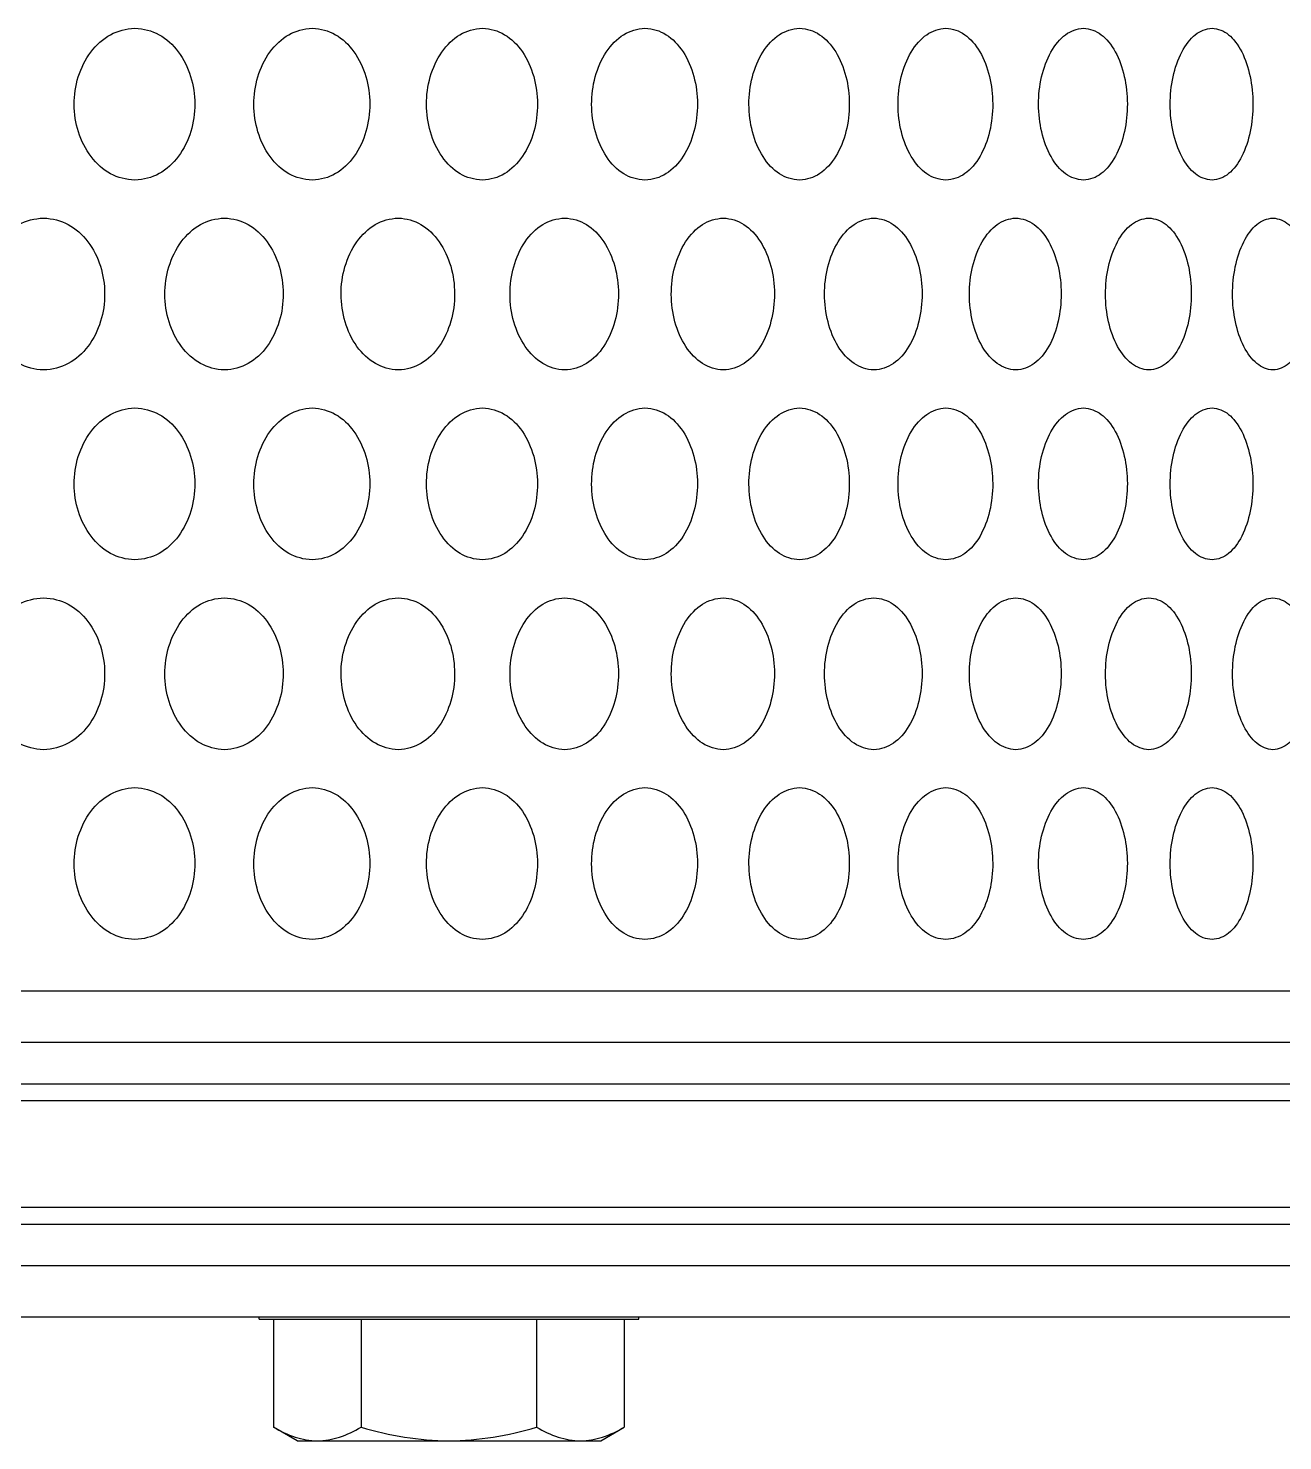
# Model space of a CAD drawing. Header units: millimetres. Extents: x 750 to 8479, y 2174 to 4333.
# Drawn here: x 1425.3 to 1491.3, y 2598.7 to 2673.1 of the extents above; entities that cross this region are included whole.
import ezdxf

# ---------------------------------------------------------------- set-up
doc = ezdxf.new("R2010")
doc.units = ezdxf.units.MM
doc.header["$LTSCALE"] = 153.67
doc.layers.add('00_BUW_DATUM', color=7, linetype='CONTINUOUS')
doc.layers.add('02___PRT_ALL_AXES', color=7, linetype='CONTINUOUS')

msp = doc.modelspace()

# ---------------------------------------------------------------- linework, layer by layer
at = {"layer": '00_BUW_DATUM', "color": 0, "linetype": 'Continuous'}
for p, q in [((1437.41221, 2605.06591), (1437.41221, 2605.17852)), ((1437.41221, 2605.06591), (1457.4122, 2605.06591)), ((1438.1746, 2605.06591), (1438.1746, 2599.38044)), ((1442.7934, 2605.06591), (1442.7934, 2599.38044)), ((1452.03101, 2605.06591), (1452.03101, 2599.38044)), ((1456.64981, 2605.06591), (1456.64981, 2599.38044)), ((1457.4122, 2605.06591), (1457.4122, 2605.17852)), ((1439.41221, 2598.66591), (1438.1746, 2599.38044)), ((1455.41221, 2598.66591), (1456.64981, 2599.38044)), ((1439.41221, 2598.66591), (1455.41221, 2598.66591))]:
    msp.add_line(p, q, dxfattribs=at)
for points, knots in [([(1438.1746, 2599.38044), (1438.53711, 2599.17115), (1439.27382, 2598.81353), (1440.08967, 2598.66591), (1440.484, 2598.66591)], [0, 0, 0, 0, 0.51492302, 1, 1, 1, 1]), ([(1440.484, 2598.66591), (1440.87833, 2598.66591), (1441.69417, 2598.81354), (1442.43088, 2599.17114), (1442.7934, 2599.38044)], [0, 0, 0, 0, 0.48506885, 1, 1, 1, 1]), ([(1442.7934, 2599.38044), (1443.54384, 2599.16381), (1445.06736, 2598.80231), (1446.63142, 2598.66591), (1447.41221, 2598.66591)], [0, 0, 0, 0, 0.50009581, 1, 1, 1, 1]), ([(1447.41221, 2598.66591), (1448.19297, 2598.66591), (1449.75704, 2598.80231), (1451.28055, 2599.16381), (1452.03101, 2599.38044)], [0, 0, 0, 0, 0.49989557, 1, 1, 1, 1]), ([(1452.03101, 2599.38044), (1452.39352, 2599.17115), (1453.13023, 2598.81353), (1453.94608, 2598.66591), (1454.34041, 2598.66591)], [0, 0, 0, 0, 0.51492302, 1, 1, 1, 1]), ([(1454.34041, 2598.66591), (1454.73473, 2598.66591), (1455.55058, 2598.81354), (1456.28729, 2599.17114), (1456.64981, 2599.38044)], [0, 0, 0, 0, 0.48506885, 1, 1, 1, 1])]:
    msp.add_open_spline(points, degree=3, knots=knots, dxfattribs=at)
at = {"layer": '02___PRT_ALL_AXES', "color": 0, "linetype": 'Continuous'}
for p, q in [((1529.25067, 2622.35331), (1023.94441, 2622.35331)), ((1538.06146, 2619.64215), (1015.07662, 2619.64215)), ((1012.91179, 2617.46591), (1537.89345, 2617.46591)), ((1012.81221, 2616.58197), (1538.8604, 2616.58197)), ((1537.68498, 2610.94985), (1012.81221, 2610.94985)), ((1012.91179, 2610.06591), (1538.31789, 2610.06591)), ((1015.07662, 2607.88967), (1538.06146, 2607.88967)), ((1529.25067, 2605.17852), (1023.94441, 2605.17852))]:
    msp.add_line(p, q, dxfattribs=at)
for points in [[(1430.87154, 2665.06591), (1430.40209, 2665.08775), (1429.5601, 2665.29974), (1428.49655, 2666.24269), (1427.82478, 2667.58256), (1427.60323, 2669.04925), (1427.81584, 2670.52312), (1428.48627, 2671.87762), (1429.55535, 2672.83075), (1430.4002, 2673.04428), (1430.87154, 2673.06591)], [(1430.87154, 2673.06591), (1431.341, 2673.04407), (1432.17802, 2672.83209), (1433.22552, 2671.88914), (1433.88237, 2670.54927), (1434.09826, 2669.08257), (1433.89109, 2667.60871), (1433.23562, 2666.25421), (1432.18273, 2665.30107), (1431.34289, 2665.08754), (1430.87154, 2665.06591)], [(1440.21427, 2665.06591), (1439.76298, 2665.08775), (1438.9533, 2665.29974), (1437.93009, 2666.24269), (1437.28356, 2667.58256), (1437.0703, 2669.04925), (1437.27496, 2670.52312), (1437.9202, 2671.87762), (1438.94874, 2672.83075), (1439.76116, 2673.04428), (1440.21427, 2673.06591)], [(1440.21427, 2673.06591), (1440.66557, 2673.04407), (1441.46997, 2672.83209), (1442.47616, 2671.88914), (1443.10686, 2670.54927), (1443.31412, 2669.08257), (1443.11522, 2667.60871), (1442.48585, 2666.25421), (1441.47449, 2665.30107), (1440.66738, 2665.08754), (1440.21427, 2665.06591)], [(1449.17785, 2665.06591), (1448.74576, 2665.08775), (1447.97029, 2665.29974), (1446.98981, 2666.24269), (1446.37002, 2667.58256), (1446.16554, 2669.04925), (1446.36177, 2670.52312), (1446.98033, 2671.87762), (1447.96592, 2672.83075), (1448.74403, 2673.04428), (1449.17785, 2673.06591)], [(1449.17785, 2673.06591), (1449.60994, 2673.04407), (1450.37984, 2672.83209), (1451.34238, 2671.88914), (1451.94546, 2670.54927), (1452.1436, 2669.08257), (1451.95346, 2667.60871), (1451.35165, 2666.25421), (1450.38418, 2665.30107), (1449.61168, 2665.08754), (1449.17785, 2665.06591)], [(1457.74141, 2665.06591), (1457.32954, 2665.08775), (1456.59007, 2665.29974), (1455.65459, 2666.24269), (1455.06299, 2667.58256), (1454.86778, 2669.04925), (1455.05512, 2670.52312), (1455.64554, 2671.87762), (1456.58591, 2672.83075), (1457.32788, 2673.04428), (1457.74141, 2673.06591)], [(1457.74141, 2673.06591), (1458.15328, 2673.04407), (1458.8869, 2672.83209), (1459.80353, 2671.88914), (1460.37759, 2670.54927), (1460.56616, 2669.08257), (1460.38521, 2667.60871), (1459.81236, 2666.25421), (1458.89102, 2665.30107), (1458.15494, 2665.08754), (1457.74141, 2665.06591)], [(1465.885, 2665.06591), (1465.4943, 2665.08775), (1464.79257, 2665.29974), (1463.90427, 2666.24269), (1463.34224, 2667.58256), (1463.15674, 2669.04925), (1463.33476, 2670.52312), (1463.89568, 2671.87762), (1464.78862, 2672.83075), (1465.49273, 2673.04428), (1465.885, 2673.06591)], [(1465.885, 2673.06591), (1466.2757, 2673.04407), (1466.97131, 2672.83209), (1467.83991, 2671.88914), (1468.38362, 2670.54927), (1468.56217, 2669.08257), (1468.39083, 2667.60871), (1467.84828, 2666.25421), (1466.97523, 2665.30107), (1466.27727, 2665.08754), (1465.885, 2665.06591)], [(1473.58965, 2665.06591), (1473.22104, 2665.08775), (1472.55868, 2665.29974), (1471.71963, 2666.24269), (1471.18847, 2667.58256), (1471.01312, 2669.04925), (1471.1814, 2670.52312), (1471.71151, 2671.87762), (1472.55495, 2672.83075), (1473.21956, 2673.04428), (1473.58965, 2673.06591)], [(1473.58965, 2673.06591), (1473.95827, 2673.04407), (1474.61427, 2672.83209), (1475.43281, 2671.88914), (1475.9449, 2670.54927), (1476.11302, 2669.08257), (1475.95168, 2667.60871), (1475.4407, 2666.25421), (1474.61796, 2665.30107), (1473.95975, 2665.08754), (1473.58965, 2665.06591)], [(1480.83744, 2665.06591), (1480.49176, 2665.08775), (1479.87031, 2665.29974), (1479.08247, 2666.24269), (1478.58342, 2667.58256), (1478.41863, 2669.04925), (1478.57678, 2670.52312), (1479.07484, 2671.87762), (1479.86681, 2672.83075), (1480.49037, 2673.04428), (1480.83744, 2673.06591)], [(1480.83744, 2673.06591), (1481.18311, 2673.04407), (1481.79796, 2672.83209), (1482.56455, 2671.88914), (1483.04381, 2670.54927), (1483.20111, 2669.08257), (1483.05016, 2667.60871), (1482.57193, 2666.25421), (1481.80142, 2665.30107), (1481.1845, 2665.08754), (1480.83744, 2665.06591)], [(1487.61146, 2665.06591), (1487.28954, 2665.08775), (1486.71044, 2665.29974), (1485.97564, 2666.24269), (1485.50987, 2667.58256), (1485.35601, 2669.04925), (1485.50367, 2670.52312), (1485.96852, 2671.87762), (1486.70718, 2672.83075), (1487.28824, 2673.04428), (1487.61146, 2673.06591)], [(1487.61146, 2673.06591), (1487.93339, 2673.04407), (1488.50567, 2672.83209), (1489.2185, 2671.88914), (1489.66383, 2670.54927), (1489.80994, 2669.08257), (1489.66973, 2667.60871), (1489.22536, 2666.25421), (1488.50889, 2665.30107), (1487.93468, 2665.08754), (1487.61146, 2665.06591)], [(1426.06477, 2655.06591), (1425.58664, 2655.08775), (1424.72922, 2655.29974), (1423.64643, 2656.24269), (1422.96262, 2657.58256), (1422.73712, 2659.04925), (1422.95352, 2660.52312), (1423.63596, 2661.87762), (1424.72439, 2662.83075), (1425.58472, 2663.04428), (1426.06477, 2663.06591)], [(1426.06477, 2663.06591), (1426.54289, 2663.04407), (1427.3955, 2662.83209), (1428.46275, 2661.88914), (1429.1321, 2660.54927), (1429.35212, 2659.08257), (1429.14098, 2657.60871), (1428.47303, 2656.25421), (1427.40029, 2655.30107), (1426.54481, 2655.08754), (1426.06477, 2655.06591)], [(1435.58896, 2655.06591), (1435.12845, 2655.08775), (1434.30238, 2655.29974), (1433.2587, 2656.24269), (1432.59935, 2657.58256), (1432.38189, 2659.04925), (1432.59058, 2660.52312), (1433.24861, 2661.87762), (1434.29772, 2662.83075), (1435.1266, 2663.04428), (1435.58896, 2663.06591)], [(1435.58896, 2663.06591), (1436.04947, 2663.04407), (1436.87042, 2662.83209), (1437.89756, 2661.88914), (1438.54153, 2660.54927), (1438.75316, 2659.08257), (1438.55007, 2657.60871), (1437.90746, 2656.25421), (1436.87504, 2655.30107), (1436.05132, 2655.08754), (1435.58896, 2655.06591)], [(1444.74478, 2655.06591), (1444.30296, 2655.08775), (1443.51016, 2655.29974), (1442.50802, 2656.24269), (1441.87467, 2657.58256), (1441.66574, 2659.04925), (1441.86625, 2660.52312), (1442.49833, 2661.87762), (1443.50569, 2662.83075), (1444.30118, 2663.04428), (1444.74478, 2663.06591)], [(1444.74478, 2663.06591), (1445.1866, 2663.04407), (1445.97398, 2662.83209), (1446.95863, 2661.88914), (1447.5757, 2660.54927), (1447.77846, 2659.08257), (1447.58389, 2657.60871), (1446.96812, 2656.25421), (1445.97841, 2655.30107), (1445.18838, 2655.08754), (1444.74478, 2655.06591)], [(1453.5109, 2655.06591), (1453.0888, 2655.08775), (1452.33111, 2655.29974), (1451.37285, 2656.24269), (1450.76698, 2657.58256), (1450.56707, 2659.04925), (1450.75892, 2660.52312), (1451.36358, 2661.87762), (1452.32684, 2662.83075), (1453.0871, 2663.04428), (1453.5109, 2663.06591)], [(1453.5109, 2663.06591), (1453.933, 2663.04407), (1454.68498, 2662.83209), (1455.62484, 2661.88914), (1456.21359, 2660.54927), (1456.407, 2659.08257), (1456.22139, 2657.60871), (1455.63389, 2656.25421), (1454.68921, 2655.30107), (1453.9347, 2655.08754), (1453.5109, 2655.06591)], [(1461.86691, 2655.06591), (1461.46551, 2655.08775), (1460.7447, 2655.29974), (1459.83254, 2656.24269), (1459.25556, 2657.58256), (1459.06515, 2659.04925), (1459.24788, 2660.52312), (1459.82372, 2661.87762), (1460.74064, 2662.83075), (1461.46389, 2663.04428), (1461.86691, 2663.06591)], [(1461.86691, 2663.06591), (1462.26831, 2663.04407), (1462.98313, 2662.83209), (1463.87601, 2661.88914), (1464.43506, 2660.54927), (1464.61867, 2659.08257), (1464.44247, 2657.60871), (1463.88461, 2656.25421), (1462.98716, 2655.30107), (1462.26992, 2655.08754), (1461.86691, 2655.06591)], [(1469.79334, 2655.06591), (1469.41357, 2655.08775), (1468.73133, 2655.29974), (1467.8674, 2656.24269), (1467.32065, 2657.58256), (1467.14017, 2659.04925), (1467.31337, 2660.52312), (1467.85904, 2661.87762), (1468.72748, 2662.83075), (1469.41204, 2663.04428), (1469.79334, 2663.06591)], [(1469.79334, 2663.06591), (1470.17311, 2663.04407), (1470.84911, 2662.83209), (1471.69293, 2661.88914), (1472.22098, 2660.54927), (1472.39436, 2659.08257), (1472.22798, 2657.60871), (1471.70106, 2656.25421), (1470.85292, 2655.30107), (1470.17463, 2655.08754), (1469.79334, 2655.06591)], [(1477.27173, 2655.06591), (1476.91449, 2655.08775), (1476.27239, 2655.29974), (1475.45871, 2656.24269), (1474.94346, 2657.58256), (1474.77333, 2659.04925), (1474.9366, 2660.52312), (1475.45084, 2661.87762), (1476.26877, 2662.83075), (1476.91305, 2663.04428), (1477.27173, 2663.06591)], [(1477.27173, 2663.06591), (1477.62898, 2663.04407), (1478.2646, 2662.83209), (1479.05739, 2661.88914), (1479.55321, 2660.54927), (1479.71596, 2659.08257), (1479.55978, 2657.60871), (1479.06502, 2656.25421), (1478.26817, 2655.30107), (1477.63042, 2655.08754), (1477.27173, 2655.06591)], [(1484.28468, 2655.06591), (1483.95079, 2655.08775), (1483.35034, 2655.29974), (1482.58879, 2656.24269), (1482.10624, 2657.58256), (1481.94687, 2659.04925), (1482.09982, 2660.52312), (1482.58142, 2661.87762), (1483.34695, 2662.83075), (1483.94944, 2663.04428), (1484.28468, 2663.06591)], [(1484.28468, 2663.06591), (1484.61858, 2663.04407), (1485.21232, 2662.83209), (1485.95224, 2661.88914), (1486.41467, 2660.54927), (1486.56642, 2659.08257), (1486.4208, 2657.60871), (1485.95936, 2656.25421), (1485.21566, 2655.30107), (1484.61992, 2655.08754), (1484.28468, 2655.06591)], [(1490.81584, 2655.06591), (1490.50608, 2655.08775), (1489.94867, 2655.29974), (1489.24104, 2656.24269), (1488.79232, 2657.58256), (1488.64406, 2659.04925), (1488.78634, 2660.52312), (1489.23419, 2661.87762), (1489.94553, 2662.83075), (1490.50483, 2663.04428), (1490.81584, 2663.06591)], [(1490.81584, 2663.06591), (1491.12561, 2663.04407), (1491.6761, 2662.83209), (1492.36143, 2661.88914), (1492.78939, 2660.54927), (1492.92978, 2659.08257), (1492.79506, 2657.60871), (1492.36802, 2656.25421), (1491.67919, 2655.30107), (1491.12686, 2655.08754), (1490.81584, 2655.06591)], [(1430.87154, 2645.06591), (1430.40209, 2645.08775), (1429.5601, 2645.29974), (1428.49655, 2646.24269), (1427.82478, 2647.58256), (1427.60323, 2649.04925), (1427.81584, 2650.52312), (1428.48627, 2651.87762), (1429.55535, 2652.83075), (1430.4002, 2653.04428), (1430.87154, 2653.06591)], [(1430.87154, 2653.06591), (1431.341, 2653.04407), (1432.17802, 2652.83209), (1433.22552, 2651.88914), (1433.88237, 2650.54927), (1434.09826, 2649.08257), (1433.89109, 2647.60871), (1433.23562, 2646.25421), (1432.18273, 2645.30107), (1431.34289, 2645.08754), (1430.87154, 2645.06591)], [(1440.21427, 2645.06591), (1439.76298, 2645.08775), (1438.9533, 2645.29974), (1437.93009, 2646.24269), (1437.28356, 2647.58256), (1437.0703, 2649.04925), (1437.27496, 2650.52312), (1437.9202, 2651.87762), (1438.94874, 2652.83075), (1439.76116, 2653.04428), (1440.21427, 2653.06591)], [(1440.21427, 2653.06591), (1440.66557, 2653.04407), (1441.46997, 2652.83209), (1442.47616, 2651.88914), (1443.10686, 2650.54927), (1443.31412, 2649.08257), (1443.11522, 2647.60871), (1442.48585, 2646.25421), (1441.47449, 2645.30107), (1440.66738, 2645.08754), (1440.21427, 2645.06591)], [(1449.17785, 2645.06591), (1448.74576, 2645.08775), (1447.97029, 2645.29974), (1446.98981, 2646.24269), (1446.37002, 2647.58256), (1446.16554, 2649.04925), (1446.36177, 2650.52312), (1446.98033, 2651.87762), (1447.96592, 2652.83075), (1448.74403, 2653.04428), (1449.17785, 2653.06591)], [(1449.17785, 2653.06591), (1449.60994, 2653.04407), (1450.37984, 2652.83209), (1451.34238, 2651.88914), (1451.94546, 2650.54927), (1452.1436, 2649.08257), (1451.95346, 2647.60871), (1451.35165, 2646.25421), (1450.38418, 2645.30107), (1449.61168, 2645.08754), (1449.17785, 2645.06591)], [(1457.74141, 2645.06591), (1457.32954, 2645.08775), (1456.59007, 2645.29974), (1455.65459, 2646.24269), (1455.06299, 2647.58256), (1454.86778, 2649.04925), (1455.05512, 2650.52312), (1455.64554, 2651.87762), (1456.58591, 2652.83075), (1457.32788, 2653.04428), (1457.74141, 2653.06591)], [(1457.74141, 2653.06591), (1458.15328, 2653.04407), (1458.8869, 2652.83209), (1459.80353, 2651.88914), (1460.37759, 2650.54927), (1460.56616, 2649.08257), (1460.38521, 2647.60871), (1459.81236, 2646.25421), (1458.89102, 2645.30107), (1458.15494, 2645.08754), (1457.74141, 2645.06591)], [(1465.885, 2645.06591), (1465.4943, 2645.08775), (1464.79257, 2645.29974), (1463.90427, 2646.24269), (1463.34224, 2647.58256), (1463.15674, 2649.04925), (1463.33476, 2650.52312), (1463.89568, 2651.87762), (1464.78862, 2652.83075), (1465.49273, 2653.04428), (1465.885, 2653.06591)], [(1465.885, 2653.06591), (1466.2757, 2653.04407), (1466.97131, 2652.83209), (1467.83991, 2651.88914), (1468.38362, 2650.54927), (1468.56217, 2649.08257), (1468.39083, 2647.60871), (1467.84828, 2646.25421), (1466.97523, 2645.30107), (1466.27727, 2645.08754), (1465.885, 2645.06591)], [(1473.58965, 2645.06591), (1473.22104, 2645.08775), (1472.55868, 2645.29974), (1471.71963, 2646.24269), (1471.18847, 2647.58256), (1471.01312, 2649.04925), (1471.1814, 2650.52312), (1471.71151, 2651.87762), (1472.55495, 2652.83075), (1473.21956, 2653.04428), (1473.58965, 2653.06591)], [(1473.58965, 2653.06591), (1473.95827, 2653.04407), (1474.61427, 2652.83209), (1475.43281, 2651.88914), (1475.9449, 2650.54927), (1476.11302, 2649.08257), (1475.95168, 2647.60871), (1475.4407, 2646.25421), (1474.61796, 2645.30107), (1473.95975, 2645.08754), (1473.58965, 2645.06591)], [(1480.83744, 2645.06591), (1480.49176, 2645.08775), (1479.87031, 2645.29974), (1479.08247, 2646.24269), (1478.58342, 2647.58256), (1478.41863, 2649.04925), (1478.57678, 2650.52312), (1479.07484, 2651.87762), (1479.86681, 2652.83075), (1480.49037, 2653.04428), (1480.83744, 2653.06591)], [(1480.83744, 2653.06591), (1481.18311, 2653.04407), (1481.79796, 2652.83209), (1482.56455, 2651.88914), (1483.04381, 2650.54927), (1483.20111, 2649.08257), (1483.05016, 2647.60871), (1482.57193, 2646.25421), (1481.80142, 2645.30107), (1481.1845, 2645.08754), (1480.83744, 2645.06591)], [(1487.61146, 2645.06591), (1487.28954, 2645.08775), (1486.71044, 2645.29974), (1485.97564, 2646.24269), (1485.50987, 2647.58256), (1485.35601, 2649.04925), (1485.50367, 2650.52312), (1485.96852, 2651.87762), (1486.70718, 2652.83075), (1487.28824, 2653.04428), (1487.61146, 2653.06591)], [(1487.61146, 2653.06591), (1487.93339, 2653.04407), (1488.50567, 2652.83209), (1489.2185, 2651.88914), (1489.66383, 2650.54927), (1489.80994, 2649.08257), (1489.66973, 2647.60871), (1489.22536, 2646.25421), (1488.50889, 2645.30107), (1487.93468, 2645.08754), (1487.61146, 2645.06591)], [(1426.06477, 2635.06591), (1425.58664, 2635.08775), (1424.72922, 2635.29974), (1423.64643, 2636.24269), (1422.96262, 2637.58256), (1422.73712, 2639.04925), (1422.95352, 2640.52312), (1423.63596, 2641.87762), (1424.72439, 2642.83075), (1425.58472, 2643.04428), (1426.06477, 2643.06591)], [(1426.06477, 2643.06591), (1426.54289, 2643.04407), (1427.3955, 2642.83209), (1428.46275, 2641.88914), (1429.1321, 2640.54927), (1429.35212, 2639.08257), (1429.14098, 2637.60871), (1428.47303, 2636.25421), (1427.40029, 2635.30107), (1426.54481, 2635.08754), (1426.06477, 2635.06591)], [(1435.58896, 2635.06591), (1435.12845, 2635.08775), (1434.30238, 2635.29974), (1433.2587, 2636.24269), (1432.59935, 2637.58256), (1432.38189, 2639.04925), (1432.59058, 2640.52312), (1433.24861, 2641.87762), (1434.29772, 2642.83075), (1435.1266, 2643.04428), (1435.58896, 2643.06591)], [(1435.58896, 2643.06591), (1436.04947, 2643.04407), (1436.87042, 2642.83209), (1437.89756, 2641.88914), (1438.54153, 2640.54927), (1438.75316, 2639.08257), (1438.55007, 2637.60871), (1437.90746, 2636.25421), (1436.87504, 2635.30107), (1436.05132, 2635.08754), (1435.58896, 2635.06591)], [(1444.74478, 2635.06591), (1444.30296, 2635.08775), (1443.51016, 2635.29974), (1442.50802, 2636.24269), (1441.87467, 2637.58256), (1441.66574, 2639.04925), (1441.86625, 2640.52312), (1442.49833, 2641.87762), (1443.50569, 2642.83075), (1444.30118, 2643.04428), (1444.74478, 2643.06591)], [(1444.74478, 2643.06591), (1445.1866, 2643.04407), (1445.97398, 2642.83209), (1446.95863, 2641.88914), (1447.5757, 2640.54927), (1447.77846, 2639.08257), (1447.58389, 2637.60871), (1446.96812, 2636.25421), (1445.97841, 2635.30107), (1445.18838, 2635.08754), (1444.74478, 2635.06591)], [(1453.5109, 2635.06591), (1453.0888, 2635.08775), (1452.33111, 2635.29974), (1451.37285, 2636.24269), (1450.76698, 2637.58256), (1450.56707, 2639.04925), (1450.75892, 2640.52312), (1451.36358, 2641.87762), (1452.32684, 2642.83075), (1453.0871, 2643.04428), (1453.5109, 2643.06591)], [(1453.5109, 2643.06591), (1453.933, 2643.04407), (1454.68498, 2642.83209), (1455.62484, 2641.88914), (1456.21359, 2640.54927), (1456.407, 2639.08257), (1456.22139, 2637.60871), (1455.63389, 2636.25421), (1454.68921, 2635.30107), (1453.9347, 2635.08754), (1453.5109, 2635.06591)], [(1461.86691, 2635.06591), (1461.46551, 2635.08775), (1460.7447, 2635.29974), (1459.83254, 2636.24269), (1459.25556, 2637.58256), (1459.06515, 2639.04925), (1459.24788, 2640.52312), (1459.82372, 2641.87762), (1460.74064, 2642.83075), (1461.46389, 2643.04428), (1461.86691, 2643.06591)], [(1461.86691, 2643.06591), (1462.26831, 2643.04407), (1462.98313, 2642.83209), (1463.87601, 2641.88914), (1464.43506, 2640.54927), (1464.61867, 2639.08257), (1464.44247, 2637.60871), (1463.88461, 2636.25421), (1462.98716, 2635.30107), (1462.26992, 2635.08754), (1461.86691, 2635.06591)], [(1469.79334, 2635.06591), (1469.41357, 2635.08775), (1468.73133, 2635.29974), (1467.8674, 2636.24269), (1467.32065, 2637.58256), (1467.14017, 2639.04925), (1467.31337, 2640.52312), (1467.85904, 2641.87762), (1468.72748, 2642.83075), (1469.41204, 2643.04428), (1469.79334, 2643.06591)], [(1469.79334, 2643.06591), (1470.17311, 2643.04407), (1470.84911, 2642.83209), (1471.69293, 2641.88914), (1472.22098, 2640.54927), (1472.39436, 2639.08257), (1472.22798, 2637.60871), (1471.70106, 2636.25421), (1470.85292, 2635.30107), (1470.17463, 2635.08754), (1469.79334, 2635.06591)], [(1477.27173, 2635.06591), (1476.91449, 2635.08775), (1476.27239, 2635.29974), (1475.45871, 2636.24269), (1474.94346, 2637.58256), (1474.77333, 2639.04925), (1474.9366, 2640.52312), (1475.45084, 2641.87762), (1476.26877, 2642.83075), (1476.91305, 2643.04428), (1477.27173, 2643.06591)], [(1477.27173, 2643.06591), (1477.62898, 2643.04407), (1478.2646, 2642.83209), (1479.05739, 2641.88914), (1479.55321, 2640.54927), (1479.71596, 2639.08257), (1479.55978, 2637.60871), (1479.06502, 2636.25421), (1478.26817, 2635.30107), (1477.63042, 2635.08754), (1477.27173, 2635.06591)], [(1484.28468, 2635.06591), (1483.95079, 2635.08775), (1483.35034, 2635.29974), (1482.58879, 2636.24269), (1482.10624, 2637.58256), (1481.94687, 2639.04925), (1482.09982, 2640.52312), (1482.58142, 2641.87762), (1483.34695, 2642.83075), (1483.94944, 2643.04428), (1484.28468, 2643.06591)], [(1484.28468, 2643.06591), (1484.61858, 2643.04407), (1485.21232, 2642.83209), (1485.95224, 2641.88914), (1486.41467, 2640.54927), (1486.56642, 2639.08257), (1486.4208, 2637.60871), (1485.95936, 2636.25421), (1485.21566, 2635.30107), (1484.61992, 2635.08754), (1484.28468, 2635.06591)], [(1490.81584, 2635.06591), (1490.50608, 2635.08775), (1489.94867, 2635.29974), (1489.24104, 2636.24269), (1488.79232, 2637.58256), (1488.64406, 2639.04925), (1488.78634, 2640.52312), (1489.23419, 2641.87762), (1489.94553, 2642.83075), (1490.50483, 2643.04428), (1490.81584, 2643.06591)], [(1490.81584, 2643.06591), (1491.12561, 2643.04407), (1491.6761, 2642.83209), (1492.36143, 2641.88914), (1492.78939, 2640.54927), (1492.92978, 2639.08257), (1492.79506, 2637.60871), (1492.36802, 2636.25421), (1491.67919, 2635.30107), (1491.12686, 2635.08754), (1490.81584, 2635.06591)], [(1430.87154, 2625.06591), (1430.40209, 2625.08775), (1429.5601, 2625.29974), (1428.49655, 2626.24269), (1427.82478, 2627.58256), (1427.60323, 2629.04925), (1427.81584, 2630.52312), (1428.48627, 2631.87762), (1429.55535, 2632.83075), (1430.4002, 2633.04428), (1430.87154, 2633.06591)], [(1430.87154, 2633.06591), (1431.341, 2633.04407), (1432.17802, 2632.83209), (1433.22552, 2631.88914), (1433.88237, 2630.54927), (1434.09826, 2629.08257), (1433.89109, 2627.60871), (1433.23562, 2626.25421), (1432.18273, 2625.30107), (1431.34289, 2625.08754), (1430.87154, 2625.06591)], [(1440.21427, 2625.06591), (1439.76298, 2625.08775), (1438.9533, 2625.29974), (1437.93009, 2626.24269), (1437.28356, 2627.58256), (1437.0703, 2629.04925), (1437.27496, 2630.52312), (1437.9202, 2631.87762), (1438.94874, 2632.83075), (1439.76116, 2633.04428), (1440.21427, 2633.06591)], [(1440.21427, 2633.06591), (1440.66557, 2633.04407), (1441.46997, 2632.83209), (1442.47616, 2631.88914), (1443.10686, 2630.54927), (1443.31412, 2629.08257), (1443.11522, 2627.60871), (1442.48585, 2626.25421), (1441.47449, 2625.30107), (1440.66738, 2625.08754), (1440.21427, 2625.06591)], [(1449.17785, 2625.06591), (1448.74576, 2625.08775), (1447.97029, 2625.29974), (1446.98981, 2626.24269), (1446.37002, 2627.58256), (1446.16554, 2629.04925), (1446.36177, 2630.52312), (1446.98033, 2631.87762), (1447.96592, 2632.83075), (1448.74403, 2633.04428), (1449.17785, 2633.06591)], [(1449.17785, 2633.06591), (1449.60994, 2633.04407), (1450.37984, 2632.83209), (1451.34238, 2631.88914), (1451.94546, 2630.54927), (1452.1436, 2629.08257), (1451.95346, 2627.60871), (1451.35165, 2626.25421), (1450.38418, 2625.30107), (1449.61168, 2625.08754), (1449.17785, 2625.06591)], [(1457.74141, 2625.06591), (1457.32954, 2625.08775), (1456.59007, 2625.29974), (1455.65459, 2626.24269), (1455.06299, 2627.58256), (1454.86778, 2629.04925), (1455.05512, 2630.52312), (1455.64554, 2631.87762), (1456.58591, 2632.83075), (1457.32788, 2633.04428), (1457.74141, 2633.06591)], [(1457.74141, 2633.06591), (1458.15328, 2633.04407), (1458.8869, 2632.83209), (1459.80353, 2631.88914), (1460.37759, 2630.54927), (1460.56616, 2629.08257), (1460.38521, 2627.60871), (1459.81236, 2626.25421), (1458.89102, 2625.30107), (1458.15494, 2625.08754), (1457.74141, 2625.06591)], [(1465.885, 2625.06591), (1465.4943, 2625.08775), (1464.79257, 2625.29974), (1463.90427, 2626.24269), (1463.34224, 2627.58256), (1463.15674, 2629.04925), (1463.33476, 2630.52312), (1463.89568, 2631.87762), (1464.78862, 2632.83075), (1465.49273, 2633.04428), (1465.885, 2633.06591)], [(1465.885, 2633.06591), (1466.2757, 2633.04407), (1466.97131, 2632.83209), (1467.83991, 2631.88914), (1468.38362, 2630.54927), (1468.56217, 2629.08257), (1468.39083, 2627.60871), (1467.84828, 2626.25421), (1466.97523, 2625.30107), (1466.27727, 2625.08754), (1465.885, 2625.06591)], [(1473.58965, 2625.06591), (1473.22104, 2625.08775), (1472.55868, 2625.29974), (1471.71963, 2626.24269), (1471.18847, 2627.58256), (1471.01312, 2629.04925), (1471.1814, 2630.52312), (1471.71151, 2631.87762), (1472.55495, 2632.83075), (1473.21956, 2633.04428), (1473.58965, 2633.06591)], [(1473.58965, 2633.06591), (1473.95827, 2633.04407), (1474.61427, 2632.83209), (1475.43281, 2631.88914), (1475.9449, 2630.54927), (1476.11302, 2629.08257), (1475.95168, 2627.60871), (1475.4407, 2626.25421), (1474.61796, 2625.30107), (1473.95975, 2625.08754), (1473.58965, 2625.06591)], [(1480.83744, 2625.06591), (1480.49176, 2625.08775), (1479.87031, 2625.29974), (1479.08247, 2626.24269), (1478.58342, 2627.58256), (1478.41863, 2629.04925), (1478.57678, 2630.52312), (1479.07484, 2631.87762), (1479.86681, 2632.83075), (1480.49037, 2633.04428), (1480.83744, 2633.06591)], [(1480.83744, 2633.06591), (1481.18311, 2633.04407), (1481.79796, 2632.83209), (1482.56455, 2631.88914), (1483.04381, 2630.54927), (1483.20111, 2629.08257), (1483.05016, 2627.60871), (1482.57193, 2626.25421), (1481.80142, 2625.30107), (1481.1845, 2625.08754), (1480.83744, 2625.06591)], [(1487.61146, 2625.06591), (1487.28954, 2625.08775), (1486.71044, 2625.29974), (1485.97564, 2626.24269), (1485.50987, 2627.58256), (1485.35601, 2629.04925), (1485.50367, 2630.52312), (1485.96852, 2631.87762), (1486.70718, 2632.83075), (1487.28824, 2633.04428), (1487.61146, 2633.06591)], [(1487.61146, 2633.06591), (1487.93339, 2633.04407), (1488.50567, 2632.83209), (1489.2185, 2631.88914), (1489.66383, 2630.54927), (1489.80994, 2629.08257), (1489.66973, 2627.60871), (1489.22536, 2626.25421), (1488.50889, 2625.30107), (1487.93468, 2625.08754), (1487.61146, 2625.06591)]]:
    msp.add_open_spline(points, degree=3, dxfattribs=at)

doc.saveas('drawing.dxf')
